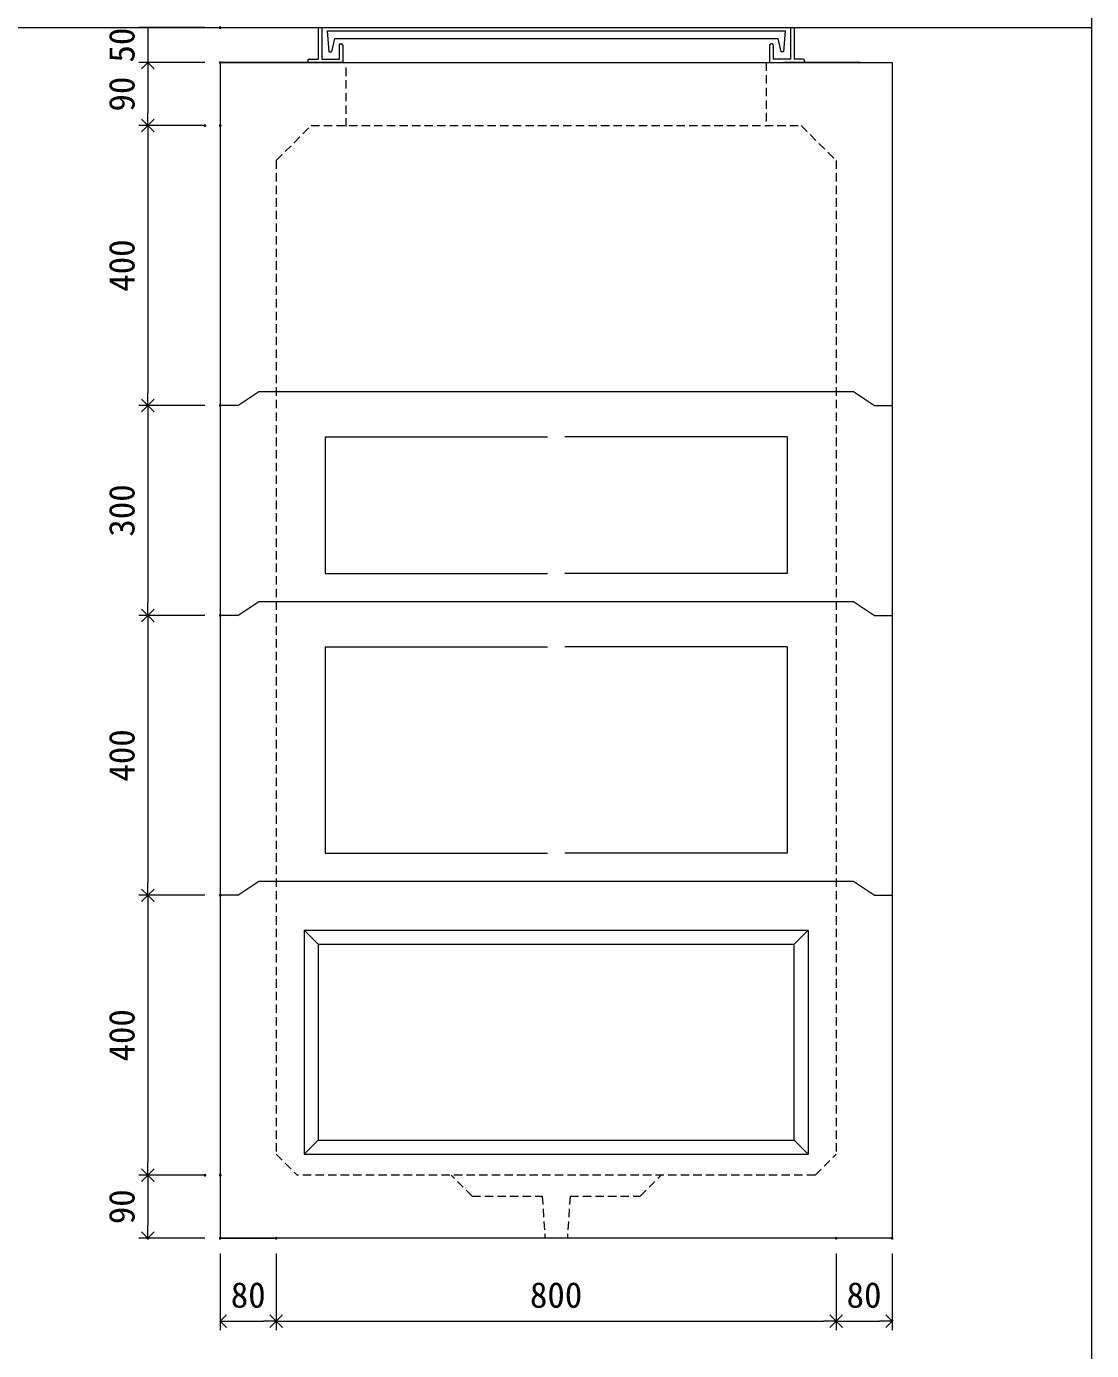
# Model space of a CAD drawing. Units: millimetres, scale not verified. Extents: x -4890 to 18490, y -2309 to 2309.
# Drawn here: x 3368 to 4890, y -1291 to 601 of the extents above; entities that cross this region are included whole.
import ezdxf
from ezdxf.enums import TextEntityAlignment as Align

# ---------------------------------------------------------------- set-up
doc = ezdxf.new("R2010")
doc.units = ezdxf.units.MM
doc.header["$LTSCALE"] = 10
doc.header["$PDMODE"] = 32
doc.header["$PDSIZE"] = 2
doc.linetypes.add('DASHED1', pattern=[1.8, 1.2, -0.6])
doc.linetypes.add('USER2', pattern=[50.8, 31.75, -6.35, 6.35, -6.35])
doc.layers.add('0-1_Defpoints', color=7, linetype='Continuous')
for name, color, linetype, lineweight in [('0-2_waku', 7, 'Continuous', 18), ('0-3_gaikei', 7, 'Continuous', 18), ('0-4_kakure', 7, 'DASHED1', 5), ('0-5_sunpou', 7, 'Continuous', 5), ('0-9_uchigawa', 6, 'Continuous', 18), ('0-B_futa', 3, 'Continuous', 18), ('0-C_GL', 4, 'Continuous', 18), ('1-3_uchigawa2', 6, 'USER2', 18)]:
    doc.layers.add(name, color=color, linetype=linetype, lineweight=lineweight)
doc.styles.add('ＭＳ ゴシック', font='')
doc.styles.get('ＭＳ ゴシック').set_extended_font_data('MS Gothic')

# ---------------------------------------------------------------- blocks, each defined once
blk = doc.blocks.new('_Open90')
at = {"layer": '0-5_sunpou'}
blk.add_line((0, 0), (-1, 0), dxfattribs=at)
blk.add_lwpolyline([(-0.5, 0.5), (0, 0), (-0.5, -0.5)], dxfattribs=at)
blk = doc.blocks.new('D48')
at = {"layer": '0-1_Defpoints'}
for p in [(5092.32, 2744.36), (4988.83, 2654.36), (5092.32, 2654.36)]:
    blk.add_point(p, dxfattribs=at)
at = {"layer": '0-5_sunpou'}
for p, q in [((5070.32, 2744.36), (4975.83, 2744.36)), ((4988.83, 2726.36), (4988.83, 2672.36)), ((5070.32, 2654.36), (4975.83, 2654.36))]:
    blk.add_line(p, q, dxfattribs=at)
at = {"layer": '0-5_sunpou', "xscale": 18, "yscale": 18}
for p, rotation in [((4988.83, 2744.36), 90), ((4988.83, 2654.36), 270)]:
    blk.add_blockref('_Open90', p, dxfattribs=dict(at, rotation=rotation))
at = {"layer": '0-5_sunpou', "style": 'ＭＳ ゴシック'}
blk.add_text('90', height=36.66, rotation=90, dxfattribs=at).set_placement((4980.83, 2674.36), align=Align.BOTTOM_LEFT)
blk = doc.blocks.new('D49')
at = {"layer": '0-1_Defpoints'}
for p in [(5070.32, 2654.36), (4988.83, 2254.36), (5092.32, 2254.36)]:
    blk.add_point(p, dxfattribs=at)
at = {"layer": '0-5_sunpou'}
for p, q in [((5048.32, 2654.36), (4975.83, 2654.36)), ((4988.83, 2636.36), (4988.83, 2272.36)), ((5070.32, 2254.36), (4975.83, 2254.36))]:
    blk.add_line(p, q, dxfattribs=at)
at = {"layer": '0-5_sunpou', "xscale": 18, "yscale": 18}
for p, rotation in [((4988.83, 2654.36), 90), ((4988.83, 2254.36), 270)]:
    blk.add_blockref('_Open90', p, dxfattribs=dict(at, rotation=rotation))
at = {"layer": '0-5_sunpou', "style": 'ＭＳ ゴシック'}
blk.add_text('400', height=36.66, rotation=90, dxfattribs=at).set_placement((4980.83, 2416.86), align=Align.BOTTOM_LEFT)
blk = doc.blocks.new('D50')
at = {"layer": '0-1_Defpoints'}
for p in [(5092.32, 2254.36), (4988.83, 1954.36), (5092.32, 1954.36)]:
    blk.add_point(p, dxfattribs=at)
at = {"layer": '0-5_sunpou'}
for p, q in [((5070.32, 2254.36), (4975.83, 2254.36)), ((4988.83, 2236.36), (4988.83, 1972.36)), ((5070.32, 1954.36), (4975.83, 1954.36))]:
    blk.add_line(p, q, dxfattribs=at)
at = {"layer": '0-5_sunpou', "xscale": 18, "yscale": 18}
for p, rotation in [((4988.83, 2254.36), 90), ((4988.83, 1954.36), 270)]:
    blk.add_blockref('_Open90', p, dxfattribs=dict(at, rotation=rotation))
at = {"layer": '0-5_sunpou', "style": 'ＭＳ ゴシック'}
blk.add_text('300', height=36.66, rotation=90, dxfattribs=at).set_placement((4980.83, 2066.86), align=Align.BOTTOM_LEFT)
blk = doc.blocks.new('D51')
at = {"layer": '0-1_Defpoints'}
for p in [(5092.32, 1954.36), (4988.83, 1554.36), (5092.32, 1554.36)]:
    blk.add_point(p, dxfattribs=at)
at = {"layer": '0-5_sunpou'}
for p, q in [((5070.32, 1954.36), (4975.83, 1954.36)), ((4988.83, 1936.36), (4988.83, 1572.36)), ((5070.32, 1554.36), (4975.83, 1554.36))]:
    blk.add_line(p, q, dxfattribs=at)
at = {"layer": '0-5_sunpou', "xscale": 18, "yscale": 18}
for p, rotation in [((4988.83, 1954.36), 90), ((4988.83, 1554.36), 270)]:
    blk.add_blockref('_Open90', p, dxfattribs=dict(at, rotation=rotation))
at = {"layer": '0-5_sunpou', "style": 'ＭＳ ゴシック'}
blk.add_text('400', height=36.66, rotation=90, dxfattribs=at).set_placement((4980.83, 1716.86), align=Align.BOTTOM_LEFT)
blk = doc.blocks.new('D64')
at = {"layer": '0-1_Defpoints'}
for p in [(5092.32, 2794.36), (4988.83, 2744.36), (5092.32, 2744.36)]:
    blk.add_point(p, dxfattribs=at)
at = {"layer": '0-5_sunpou'}
for p, q in [((5070.32, 2794.36), (4975.83, 2794.36)), ((4988.83, 2794.36), (4988.83, 2744.36)), ((5070.32, 2744.36), (4975.83, 2744.36))]:
    blk.add_line(p, q, dxfattribs=at)
at = {"layer": '0-5_sunpou', "style": 'ＭＳ ゴシック'}
blk.add_text('50', height=36.66, rotation=90, dxfattribs=at).set_placement((4980.83, 2744.36), align=Align.BOTTOM_LEFT)
blk = doc.blocks.new('D59')
at = {"layer": '0-1_Defpoints'}
for p in [(5092.32, 1064.36), (5172.32, 1064.36), (5172.32, 945.97)]:
    blk.add_point(p, dxfattribs=at)
at = {"layer": '0-5_sunpou'}
for p, q in [((5092.32, 1042.36), (5092.32, 932.97)), ((5172.32, 1042.36), (5172.32, 932.97)), ((5110.32, 945.97), (5154.32, 945.97))]:
    blk.add_line(p, q, dxfattribs=at)
at = {"layer": '0-5_sunpou', "xscale": 18, "yscale": 18, "rotation": 180}
blk.add_blockref('_Open90', (5092.32, 945.97), dxfattribs=at)
at = {"layer": '0-5_sunpou', "xscale": 18, "yscale": 18}
blk.add_blockref('_Open90', (5172.32, 945.97), dxfattribs=at)
at = {"layer": '0-5_sunpou', "style": 'ＭＳ ゴシック'}
blk.add_text('80', height=36.66, dxfattribs=at).set_placement((5107.32, 953.97), align=Align.BOTTOM_LEFT)
blk = doc.blocks.new('D60')
at = {"layer": '0-1_Defpoints'}
for p in [(5172.32, 1064.36), (5972.32, 1064.36), (5972.32, 945.97)]:
    blk.add_point(p, dxfattribs=at)
at = {"layer": '0-5_sunpou'}
for p, q in [((5172.32, 1042.36), (5172.32, 932.97)), ((5972.32, 1042.36), (5972.32, 932.97)), ((5190.32, 945.97), (5954.32, 945.97))]:
    blk.add_line(p, q, dxfattribs=at)
at = {"layer": '0-5_sunpou', "xscale": 18, "yscale": 18, "rotation": 180}
blk.add_blockref('_Open90', (5172.32, 945.97), dxfattribs=at)
at = {"layer": '0-5_sunpou', "xscale": 18, "yscale": 18}
blk.add_blockref('_Open90', (5972.32, 945.97), dxfattribs=at)
at = {"layer": '0-5_sunpou', "style": 'ＭＳ ゴシック'}
blk.add_text('800', height=36.66, dxfattribs=at).set_placement((5534.82, 953.97), align=Align.BOTTOM_LEFT)
blk = doc.blocks.new('D61')
at = {"layer": '0-1_Defpoints'}
for p in [(5972.32, 1064.36), (6052.32, 1064.36), (6052.32, 945.97)]:
    blk.add_point(p, dxfattribs=at)
at = {"layer": '0-5_sunpou'}
for p, q in [((5972.32, 1042.36), (5972.32, 932.97)), ((6052.32, 1042.36), (6052.32, 932.97)), ((5990.32, 945.97), (6034.32, 945.97))]:
    blk.add_line(p, q, dxfattribs=at)
at = {"layer": '0-5_sunpou', "xscale": 18, "yscale": 18, "rotation": 180}
blk.add_blockref('_Open90', (5972.32, 945.97), dxfattribs=at)
at = {"layer": '0-5_sunpou', "xscale": 18, "yscale": 18}
blk.add_blockref('_Open90', (6052.32, 945.97), dxfattribs=at)
at = {"layer": '0-5_sunpou', "style": 'ＭＳ ゴシック'}
blk.add_text('80', height=36.66, dxfattribs=at).set_placement((5987.32, 953.97), align=Align.BOTTOM_LEFT)
blk = doc.blocks.new('D62')
at = {"layer": '0-1_Defpoints'}
for p in [(5092.32, 1554.36), (4988.83, 1154.36), (5092.32, 1154.36)]:
    blk.add_point(p, dxfattribs=at)
at = {"layer": '0-5_sunpou'}
for p, q in [((5070.32, 1554.36), (4975.83, 1554.36)), ((4988.83, 1536.36), (4988.83, 1172.36)), ((5070.32, 1154.36), (4975.83, 1154.36))]:
    blk.add_line(p, q, dxfattribs=at)
at = {"layer": '0-5_sunpou', "xscale": 18, "yscale": 18}
for p, rotation in [((4988.83, 1554.36), 90), ((4988.83, 1154.36), 270)]:
    blk.add_blockref('_Open90', p, dxfattribs=dict(at, rotation=rotation))
at = {"layer": '0-5_sunpou', "style": 'ＭＳ ゴシック'}
blk.add_text('400', height=36.66, rotation=90, dxfattribs=at).set_placement((4980.83, 1316.86), align=Align.BOTTOM_LEFT)
blk = doc.blocks.new('D63')
at = {"layer": '0-1_Defpoints'}
for p in [(5070.32, 1154.36), (4988.83, 1064.36), (5092.32, 1064.36)]:
    blk.add_point(p, dxfattribs=at)
at = {"layer": '0-5_sunpou'}
for p, q in [((5048.32, 1154.36), (4975.83, 1154.36)), ((4988.83, 1136.36), (4988.83, 1082.36)), ((5070.32, 1064.36), (4975.83, 1064.36))]:
    blk.add_line(p, q, dxfattribs=at)
at = {"layer": '0-5_sunpou', "xscale": 18, "yscale": 18}
for p, rotation in [((4988.83, 1154.36), 90), ((4988.83, 1064.36), 270)]:
    blk.add_blockref('_Open90', p, dxfattribs=dict(at, rotation=rotation))
at = {"layer": '0-5_sunpou', "style": 'ＭＳ ゴシック'}
blk.add_text('90', height=36.66, rotation=90, dxfattribs=at).set_placement((4980.83, 1084.36), align=Align.BOTTOM_LEFT)

msp = doc.modelspace()

# ---------------------------------------------------------------- linework, layer by layer
at = {"layer": '0-2_waku'}
msp.add_lwpolyline([(-1229.68, 2309.19), (4890.32, 2309.19), (4890.32, -1965.81)], dxfattribs=at)
at = {"layer": '0-3_gaikei'}
for p, q in [((3645.32, 549.19), (3645.32, -1130.81)), ((3645.32, 549.19), (4605.32, 549.19)), ((3690.32, 549.19), (3800.32, 549.19)), ((3725.32, 549.19), (4525.32, 549.19)), ((4560.32, 549.19), (4450.32, 549.19)), ((4605.32, 549.19), (4605.32, -1130.81)), ((3670.32, 59.19), (3700.32, 79.19)), ((3670.32, 59.19), (3700.32, 79.19)), ((3670.32, 59.19), (3700.32, 79.19)), ((3670.32, 59.19), (3700.32, 79.19)), ((4550.32, 79.19), (4580.32, 59.19)), ((4550.32, 79.19), (4580.32, 59.19)), ((4550.32, 79.19), (4580.32, 59.19)), ((4550.32, 79.19), (4580.32, 59.19)), ((3670.32, 59.19), (3645.32, 59.19)), ((3670.32, 59.19), (3645.32, 59.19)), ((3670.32, 59.19), (3645.32, 59.19)), ((3670.32, 59.19), (3645.32, 59.19)), ((4580.32, 59.19), (4605.32, 59.19)), ((4580.32, 59.19), (4605.32, 59.19)), ((4580.32, 59.19), (4605.32, 59.19)), ((4580.32, 59.19), (4605.32, 59.19)), ((3670.32, -240.81), (3700.32, -220.81)), ((3670.32, -240.81), (3700.32, -220.81)), ((3670.32, -240.81), (3700.32, -220.81)), ((3670.32, -240.81), (3700.32, -220.81)), ((4550.32, -220.81), (4580.32, -240.81)), ((4550.32, -220.81), (4580.32, -240.81)), ((4550.32, -220.81), (4580.32, -240.81)), ((4550.32, -220.81), (4580.32, -240.81)), ((3670.32, -240.81), (3645.32, -240.81)), ((3670.32, -240.81), (3645.32, -240.81)), ((3670.32, -240.81), (3645.32, -240.81)), ((3670.32, -240.81), (3645.32, -240.81)), ((4580.32, -240.81), (4605.32, -240.81)), ((4580.32, -240.81), (4605.32, -240.81)), ((4580.32, -240.81), (4605.32, -240.81)), ((4580.32, -240.81), (4605.32, -240.81)), ((3670.32, -640.81), (3700.32, -620.81)), ((3670.32, -640.81), (3700.32, -620.81)), ((4550.32, -620.81), (4580.32, -640.81)), ((4550.32, -620.81), (4580.32, -640.81)), ((3670.32, -640.81), (3645.32, -640.81)), ((3670.32, -640.81), (3645.32, -640.81)), ((4580.32, -640.81), (4605.32, -640.81)), ((4580.32, -640.81), (4605.32, -640.81)), ((4605.32, -1130.81), (3645.32, -1130.81)), ((3645.32, -1130.81), (3725.32, -1130.81))]:
    msp.add_line(p, q, dxfattribs=at)
at = {"layer": '0-3_gaikei', "lineweight": 5}
for p, q in [((3700.32, 79.19), (4550.32, 79.19)), ((3700.32, 79.19), (4550.32, 79.19)), ((3700.32, 79.19), (4550.32, 79.19)), ((3700.32, 79.19), (4550.32, 79.19)), ((3700.32, -220.81), (4550.32, -220.81)), ((3700.32, -220.81), (4550.32, -220.81)), ((3700.32, -220.81), (4550.32, -220.81)), ((3700.32, -220.81), (4550.32, -220.81)), ((3700.32, -620.81), (4550.32, -620.81)), ((3700.32, -620.81), (4550.32, -620.81))]:
    msp.add_line(p, q, dxfattribs=at)
at = {"layer": '0-3_gaikei'}
msp.add_lwpolyline([(3775.32, 549.19), (3645.32, 549.19), (4605.32, 549.19)], dxfattribs=at)
at = {"layer": '0-4_kakure'}
for p, q in [((4425.32, 549.19), (4425.32, 457.96)), ((3825.32, 457.96), (3825.32, 547.96)), ((3725.32, 409.19), (3775.32, 459.19)), ((3775.32, 459.19), (4475.32, 459.19)), ((3775.32, 459.19), (4475.32, 459.19)), ((3775.32, 459.19), (4475.32, 459.19)), ((4475.32, 459.19), (4525.32, 409.19)), ((3725.32, 409.19), (3725.32, -1010.81)), ((4525.32, 409.19), (4525.32, -1010.81)), ((3725.32, -1010.81), (3755.32, -1040.81)), ((3725.32, -1010.81), (3755.32, -1040.81)), ((3725.32, -1010.81), (3755.32, -1040.81)), ((4495.32, -1040.81), (4525.32, -1010.81)), ((4495.32, -1040.81), (4525.32, -1010.81)), ((4495.32, -1040.81), (4525.32, -1010.81)), ((4495.32, -1040.81), (3755.32, -1040.81)), ((4495.32, -1040.81), (3755.32, -1040.81)), ((4495.32, -1040.81), (3755.32, -1040.81)), ((4005.32, -1070.81), (3975.32, -1040.81)), ((4005.32, -1070.81), (3975.32, -1040.81)), ((4005.32, -1070.81), (3975.32, -1040.81)), ((4005.32, -1070.81), (3975.32, -1040.81)), ((4005.32, -1070.81), (3975.32, -1040.81)), ((4245.32, -1070.81), (4275.32, -1040.81)), ((4245.32, -1070.81), (4275.32, -1040.81)), ((4245.32, -1070.81), (4275.32, -1040.81)), ((4245.32, -1070.81), (4275.32, -1040.81)), ((4245.32, -1070.81), (4275.32, -1040.81)), ((4005.32, -1070.81), (4105.32, -1070.81)), ((4005.32, -1070.81), (4105.32, -1070.81)), ((4005.32, -1070.81), (4105.32, -1070.81)), ((4005.32, -1070.81), (4105.32, -1070.81)), ((4005.32, -1070.81), (4105.32, -1070.81)), ((4105.32, -1070.81), (4109.32, -1130.81)), ((4105.32, -1070.81), (4109.32, -1130.81)), ((4105.32, -1070.81), (4109.32, -1130.81)), ((4145.32, -1070.81), (4141.32, -1130.81)), ((4145.32, -1070.81), (4141.32, -1130.81)), ((4145.32, -1070.81), (4141.32, -1130.81)), ((4145.32, -1070.81), (4245.32, -1070.81)), ((4145.32, -1070.81), (4245.32, -1070.81)), ((4145.32, -1070.81), (4245.32, -1070.81)), ((4145.32, -1070.81), (4245.32, -1070.81)), ((4145.32, -1070.81), (4245.32, -1070.81))]:
    msp.add_line(p, q, dxfattribs=at)
at = {"layer": '0-9_uchigawa'}
for p, q in [((3765.32, -690.81), (3785.32, -710.81)), ((3765.32, -690.81), (3765.32, -990.81)), ((3765.32, -690.81), (4485.32, -690.81)), ((3765.32, -690.81), (3765.32, -1010.73)), ((3765.32, -690.81), (3785.32, -710.81)), ((3765.32, -690.81), (3785.32, -710.81)), ((3765.32, -690.81), (3765.32, -990.81)), ((3765.32, -690.81), (4485.32, -690.81)), ((3765.32, -690.81), (3765.32, -1010.73)), ((3765.32, -690.81), (3785.32, -710.81)), ((3765.32, -690.81), (3785.32, -710.81)), ((3765.32, -690.81), (3765.32, -990.81)), ((3765.32, -690.81), (4485.32, -690.81)), ((3765.32, -690.81), (3765.32, -1010.73)), ((3765.32, -690.81), (3785.32, -710.81)), ((4485.32, -690.81), (4465.32, -710.81)), ((4485.32, -690.81), (4465.32, -710.81)), ((4485.32, -690.81), (4465.32, -710.81)), ((4485.32, -690.81), (4485.32, -1010.73)), ((4485.32, -690.81), (4485.32, -1010.73)), ((4485.32, -690.81), (4485.32, -1010.73)), ((3785.32, -710.81), (3785.32, -970.81)), ((3785.32, -710.81), (3785.32, -970.81)), ((3785.32, -710.81), (3785.32, -970.81)), ((3785.32, -710.81), (3785.32, -970.81)), ((3785.32, -710.81), (3785.32, -990.73)), ((3785.32, -710.81), (3785.32, -970.81)), ((3785.32, -710.81), (3785.32, -970.81)), ((3785.32, -710.81), (3785.32, -970.81)), ((3785.32, -710.81), (3785.32, -970.81)), ((3785.32, -710.81), (3785.32, -990.73)), ((3785.32, -710.81), (3785.32, -970.81)), ((3785.32, -710.81), (3785.32, -970.81)), ((3785.32, -710.81), (3785.32, -970.81)), ((3785.32, -710.81), (3785.32, -970.81)), ((3785.32, -710.81), (3785.32, -990.73)), ((4465.32, -990.73), (4465.32, -710.81)), ((4465.32, -990.73), (4465.32, -710.81)), ((4465.32, -990.73), (4465.32, -710.81)), ((3765.32, -1010.73), (3785.32, -990.73)), ((3765.32, -1010.73), (3785.32, -990.73)), ((3765.32, -1010.73), (3785.32, -990.73)), ((3785.32, -990.73), (4465.32, -990.73)), ((3785.32, -990.73), (4465.32, -990.73)), ((3785.32, -990.73), (4465.32, -990.73)), ((4485.32, -1010.73), (4465.32, -990.73)), ((4485.32, -1010.73), (4465.32, -990.73)), ((4485.32, -1010.73), (4465.32, -990.73)), ((3765.32, -1010.73), (4485.32, -1010.73)), ((3765.32, -1010.73), (4485.32, -1010.73)), ((3765.32, -1010.73), (4485.32, -1010.73)), ((3785.32, -1010.73), (4485.32, -1010.73)), ((3785.32, -1010.73), (4485.32, -1010.73)), ((3785.32, -1010.73), (4485.32, -1010.73))]:
    msp.add_line(p, q, dxfattribs=at)
for points in [[(3765.32, -690.81), (3785.32, -710.81), (3785.32, -970.81)], [(3765.32, -690.81), (3785.32, -710.81), (4465.32, -710.81)], [(3765.32, -690.81), (3785.32, -710.81), (3785.32, -970.81)], [(3765.32, -690.81), (3785.32, -710.81), (4465.32, -710.81)], [(3765.32, -690.81), (3785.32, -710.81), (3785.32, -970.81)], [(3765.32, -690.81), (3785.32, -710.81), (4465.32, -710.81)]]:
    msp.add_lwpolyline(points, dxfattribs=at)
at = {"layer": '0-B_futa'}
for p, q in [((3785.31, 597.19), (3785.31, 554.19)), ((3787.31, 599.19), (3790.31, 599.19)), ((3790.31, 599.19), (3790.31, 554.19)), ((3798.13, 594.69), (4452.46, 594.69)), ((3798.13, 594.69), (3800.62, 564.69)), ((4452.46, 594.69), (4450.21, 564.69)), ((4460.32, 599.19), (4460.32, 554.19)), ((4460.32, 599.19), (4463.32, 599.19)), ((4465.32, 597.19), (4465.32, 554.19)), ((3808.65, 583.69), (3804.33, 564.69)), ((3808.65, 583.69), (4441.98, 583.69)), ((3815.31, 574.19), (3815.31, 554.19)), ((3817.31, 576.19), (3818.31, 576.19)), ((3820.31, 574.19), (3820.31, 549.19)), ((4430.32, 574.19), (4430.32, 549.19)), ((4433.32, 576.19), (4432.32, 576.19)), ((4435.32, 574.19), (4435.32, 554.19)), ((4441.98, 583.69), (4446.3, 564.69)), ((3770.31, 552.19), (3770.31, 551.19)), ((3772.31, 554.19), (3785.31, 554.19)), ((3820.31, 549.19), (3772.31, 549.19)), ((3790.31, 554.19), (3815.31, 554.19)), ((3800.62, 564.69), (3804.33, 564.69)), ((4430.32, 549.19), (4478.32, 549.19)), ((4460.32, 554.19), (4435.32, 554.19)), ((4450.21, 564.69), (4446.3, 564.69)), ((4478.32, 554.19), (4465.32, 554.19)), ((4480.32, 552.19), (4480.32, 551.19))]:
    msp.add_line(p, q, dxfattribs=at)
for centre, start, end in [((3787.31, 597.19), 90, 180), ((4463.32, 597.19), 0, 90), ((3817.31, 574.19), 90, 180), ((3818.31, 574.19), 0, 90), ((4432.32, 574.19), 90, 180), ((4433.32, 574.19), 0, 90), ((3772.31, 552.19), 90, 180), ((3772.31, 551.19), 180, 270), ((4478.32, 552.19), 0, 90), ((4478.32, 551.19), 270, 0)]:
    msp.add_arc(centre, 2, start, end, dxfattribs=at)
at = {"layer": '0-C_GL'}
msp.add_line((-1229.68, 599.19), (4890.32, 599.19), dxfattribs=at)
msp.add_line((-1229.68, 599.19), (4890.32, 599.19), dxfattribs=at)
at = {"layer": '1-3_uchigawa2'}
for p, q in [((3795.32, 14.19), (4125.32, 14.19)), ((4455.32, 14.19), (4125.32, 14.19)), ((3795.32, -285.81), (4125.32, -285.81)), ((3795.32, -285.81), (3795.32, -580.81)), ((4455.32, -285.81), (4125.32, -285.81)), ((4455.32, -285.81), (4455.32, -580.81)), ((3795.32, -580.81), (4125.32, -580.81)), ((4455.32, -580.81), (4125.32, -580.81))]:
    msp.add_line(p, q, dxfattribs=at)
for points in [[(3795.32, 14.19), (3795.32, -180.81), (4125.32, -180.81)], [(4455.32, 14.19), (4455.32, -180.81), (4125.32, -180.81)]]:
    msp.add_lwpolyline(points, dxfattribs=at)

# ---------------------------------------------------------------- block references
at = {"layer": '0-5_sunpou'}
for name in ['D64', 'D48', 'D49', 'D50', 'D51', 'D62', 'D63', 'D59', 'D60', 'D61']:
    msp.add_blockref(name, (-1447, -2195.17), dxfattribs=at)

doc.saveas('drawing.dxf')
